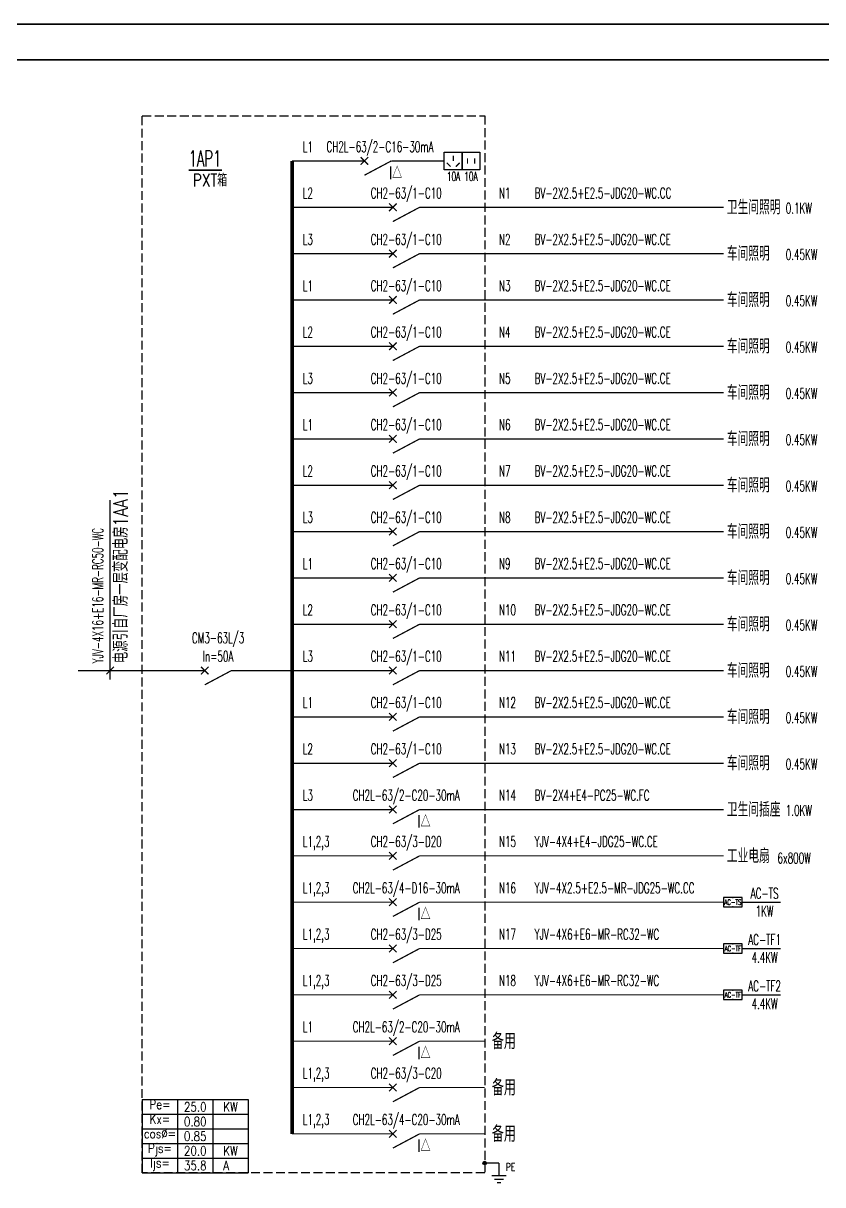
# Model space of a CAD drawing. Extents: x -1396510 to 1250330, y -1892470 to 1623980.
# Drawn here: x -607358 to -584941, y -1385379 to -1352785 of the extents above; entities that cross this region are included whole.
import ezdxf
from ezdxf.enums import TextEntityAlignment as Align

# ---------------------------------------------------------------- set-up
doc = ezdxf.new("R2010")
doc.units = 0
doc.header["$LTSCALE"] = 1000
doc.header["$MEASUREMENT"] = 0
doc.linetypes.add('DASH', pattern=[0.35, 0.25, -0.1])
doc.layers.get('Defpoints').update_dxf_attribs({"color": 210})
for name, color, linetype in [('0-cxFrame', 155, 'Continuous'), ('EQUIP-消防', 3, 'Continuous'), ('TEL_SYMB', 3, 'Continuous'), ('TEL_TEXT', 7, 'Continuous'), ('电气系统图', 7, 'Continuous')]:
    doc.layers.add(name, color=color, linetype=linetype)
doc.layers.add('0-cxText', color=131, linetype='Continuous', lineweight=25)
doc.styles.add('_TEL_DIM', font='SIMPLEX', dxfattribs={"width": 0.8, "height": 3.5, "bigfont": 'HZTXT'})
doc.styles.add('cx_tuming', font='simhei.ttf')
doc.styles.add('cx_tuqian1', font='')
doc.styles.add('黑体', font='simhei.ttf', dxfattribs={"height": 12})
doc.styles.get('cx_tuqian1').set_extended_font_data('SimSun')

# ---------------------------------------------------------------- blocks, each defined once
blk = doc.blocks.new('A$C6D655153')
at = {"layer": '电气系统图'}
h = blk.add_hatch(color=3, dxfattribs=at)
edge = h.paths.add_edge_path()
edge.add_arc((50, 550), 50, 0, 360)
at = {"layer": '电气系统图', "color": 3}
for p, q in [((450, 550), (50, 550)), ((250, 200), (650, 200)), ((325, 100), (575, 100)), ((400, 0), (500, 0))]:
    blk.add_line(p, q, dxfattribs=at)
blk.add_lwpolyline([(450, 550), (450, 200)], dxfattribs=at)
blk.add_circle((50, 550), 50, dxfattribs=at)
at = {"layer": '电气系统图', "color": 3, "style": '_TEL_DIM', "width": 0.7}
blk.add_attdef('PE', text='', height=220, dxfattribs=at).set_placement((707, 441), align=Align.MIDDLE_CENTER)
blk = doc.blocks.new('*T243')
at = {"layer": '电气系统图', "color": 0, "linetype": 'ByBlock', "lineweight": -2, "transparency": 16777216}
for p, q in [((0, 0), (2970, 0)), ((0, 0), (0, -2053)), ((990, 0), (990, -2053)), ((1980, 0), (1980, -2053)), ((2970, 0), (2970, -2053)), ((0, -411), (2970, -411)), ((0, -821), (2970, -821)), ((0, -1232), (2970, -1232)), ((0, -1643), (2970, -1643)), ((0, -2053), (2970, -2053))]:
    blk.add_line(p, q, dxfattribs=at)
at = {"layer": '电气系统图', "color": 0, "linetype": 'DASH', "transparency": 16777216, "width": 990, "rotation": 0, "style": '_TEL_DIM'}
for s, insert, char_height, attachment_point in [('Pe=', (495, 0), 264, 2), ('25.0', (1485, -205), 264, 5), ('  KW', (1980, -205), 264, 4), ('Kx=', (495, -411), 264, 2), ('0.80', (1485, -616), 264, 5), ('cos%%C=', (495, -821), 264, 2), ('0.85', (1485, -1027), 264, 5), ('Pjs=', (495, -1232), 264, 2), ('20.0', (1485, -1437), 264, 5), ('  KW', (1980, -1437), 264, 4), ('{\\H0.8571x;Ijs=} ', (495, -1643), 308, 2), ('35.8', (1485, -1848), 264, 5), ('  A', (1980, -1848), 264, 4)]:
    blk.add_mtext(s, dxfattribs=dict(at, insert=insert, char_height=char_height, attachment_point=attachment_point))
blk = doc.blocks.new('$equip$00001927')
for p, q in [((0.65, 0.65), (-0.65, 0.65)), ((-0.65, 0.65), (-0.65, 0)), ((-0.65, 0), (0.65, 0)), ((0.65, 0), (0.65, 0.65))]:
    blk.add_line(p, q)
for p in [(-0.65, 0.325), (0, 0.65), (0, 0), (0.65, 0.325)]:
    blk.add_point(p)
at = {"color": 7, "style": '_TEL_DIM'}
blk.add_attdef('$TEXT$', text='', height=0.34, dxfattribs=at).set_placement((0.006, 0.343), align=Align.MIDDLE_CENTER)
at = {"color": 7, "style": '_TEL_DIM', "flags": 1}
blk.add_attdef('A', text='', height=0.00002, dxfattribs=at).set_placement((0, 0), align=Align.MIDDLE_CENTER)
blk = doc.blocks.new('TK22.A1 L(Dragon)')
at = {"layer": '0-cxFrame', "color": 7, "const_width": 0.5}
blk.add_lwpolyline([(0, 0), (-841, 0), (-841, 594), (0, 594)], close=True, dxfattribs=at)
at = {"layer": '0-cxFrame', "const_width": 0.5}
blk.add_lwpolyline([(-80, 10), (-821, 10), (-821, 584), (-80, 584)], close=True, dxfattribs=at)
at = {"style": '黑体', "flags": 4}
blk.add_attdef('图幅', text='', height=3.3, dxfattribs=at).set_placement((-40, 3), align=Align.RIGHT)
at = {"layer": '0-cxText', "flags": 4}
for tag, height, style, p in [('建设单位', 3.5, 'cx_tuming', (-45, 240)), ('项目名称', 3.5, 'cx_tuming', (-45, 210)), ('子项名称', 3.5, 'cx_tuming', (-45, 180)), ('工程编号', 3.3, 'cx_tuqian1', (-35, 165)), ('图名1', 3.5, 'cx_tuming', (-45, 87)), ('图名2', 3.5, 'cx_tuming', (-45, 79)), ('图名3', 3.5, 'cx_tuming', (-45, 71)), ('出图日期', 3.3, 'cx_tuqian1', (-39, 60)), ('专业', 3.3, 'cx_tuqian1', (-55, 52)), ('图号', 3.3, 'cx_tuqian1', (-55, 44)), ('版次', 3.3, 'cx_tuqian1', (-20, 44))]:
    blk.add_attdef(tag, text='', height=height, dxfattribs=dict(at, style=style)).set_placement(p, align=Align.MIDDLE)
at = {"layer": 'Defpoints', "color": 6, "flags": 4}
for tag, height, style, p in [('tufu', 3.3, '黑体', (-12, 12)), ('dwfname', 4, 'cx_tuqian1', (-80, 3))]:
    blk.add_attdef(tag, text='', height=height, dxfattribs=dict(at, style=style)).set_placement(p, align=Align.RIGHT)

msp = doc.modelspace()

# ---------------------------------------------------------------- linework, layer by layer
at = {"layer": 'TEL_SYMB', "const_width": 52.5}
msp.add_lwpolyline([(-602721.8, -1356909.3), (-601786.5, -1356909.3)], dxfattribs=at)
at = {"layer": '电气系统图', "color": 1, "linetype": 'DASH'}
for p, q in [((-604020, -1355379.5), (-594420, -1355379.5)), ((-604020, -1385043.7), (-604020, -1355379.5)), ((-594420, -1355379.5), (-594420, -1385043.7)), ((-594420, -1385043.7), (-604020, -1385043.7))]:
    msp.add_line(p, q, dxfattribs=at)
at = {"layer": '电气系统图'}
for p, q in [((-604920, -1371200), (-604920, -1366171.1)), ((-587200, -1377450), (-586122.4, -1377450)), ((-587200, -1378750), (-586122.4, -1378750)), ((-587200, -1380050), (-586122.4, -1380050))]:
    msp.add_line(p, q, dxfattribs=at)
for points, const_width in [([(-597897.1, -1356756.1), (-597684.9, -1356543.9)], 35), ([(-597897.1, -1356543.9), (-597684.9, -1356756.1)], 35), ([(-595302.5, -1356500), (-595302.5, -1356650)], 35), ([(-594902.5, -1356575), (-594902.5, -1356725)], 35), ([(-594702.5, -1356575), (-594702.5, -1356725)], 35), ([(-599820, -1383950), (-599820, -1356650)], 105), ([(-599820, -1356650), (-597791, -1356650)], 35), ([(-597041, -1356650), (-597791, -1357050)], 35), ([(-597041, -1356650), (-595552.5, -1356650)], 35), ([(-595483.6, -1356702), (-595377.5, -1356808)], 35), ([(-595121.5, -1356702), (-595227.5, -1356808)], 35), ([(-597101.1, -1358056.1), (-596889, -1357843.9)], 35), ([(-597101.1, -1357843.9), (-596889, -1358056.1)], 35), ([(-599820, -1357950), (-596995, -1357950)], 35), ([(-596245, -1357950), (-596995, -1358350)], 35), ([(-596245, -1357950), (-587720, -1357950)], 35), ([(-597101.1, -1359356.1), (-596889, -1359143.9)], 35), ([(-597101.1, -1359143.9), (-596889, -1359356.1)], 35), ([(-599820, -1359250), (-596995, -1359250)], 35), ([(-596245, -1359250), (-596995, -1359650)], 35), ([(-596245, -1359250), (-587720, -1359250)], 35), ([(-597101.1, -1360656.1), (-596889, -1360443.9)], 35), ([(-597101.1, -1360443.9), (-596889, -1360656.1)], 35), ([(-599820, -1360550), (-596995, -1360550)], 35), ([(-596245, -1360550), (-596995, -1360950)], 35), ([(-596245, -1360550), (-587720, -1360550)], 35), ([(-597101.1, -1361956.1), (-596889, -1361743.9)], 35), ([(-597101.1, -1361743.9), (-596889, -1361956.1)], 35), ([(-599820, -1361850), (-596995, -1361850)], 35), ([(-596245, -1361850), (-596995, -1362250)], 35), ([(-596245, -1361850), (-587720, -1361850)], 35), ([(-597101.1, -1363256.1), (-596889, -1363043.9)], 35), ([(-597101.1, -1363043.9), (-596889, -1363256.1)], 35), ([(-599820, -1363150), (-596995, -1363150)], 35), ([(-596245, -1363150), (-596995, -1363550)], 35), ([(-596245, -1363150), (-587720, -1363150)], 35), ([(-597101.1, -1364556.1), (-596889, -1364343.9)], 35), ([(-597101.1, -1364343.9), (-596889, -1364556.1)], 35), ([(-599820, -1364450), (-596995, -1364450)], 35), ([(-596245, -1364450), (-596995, -1364850)], 35), ([(-596245, -1364450), (-587720, -1364450)], 35), ([(-597101.1, -1365856.1), (-596889, -1365643.9)], 35), ([(-597101.1, -1365643.9), (-596889, -1365856.1)], 35), ([(-599820, -1365750), (-596995, -1365750)], 35), ([(-596245, -1365750), (-596995, -1366150)], 35), ([(-596245, -1365750), (-587720, -1365750)], 35), ([(-597101.1, -1367156.1), (-596889, -1366943.9)], 35), ([(-597101.1, -1366943.9), (-596889, -1367156.1)], 35), ([(-599820, -1367050), (-596995, -1367050)], 35), ([(-596245, -1367050), (-596995, -1367450)], 35), ([(-596245, -1367050), (-587720, -1367050)], 35), ([(-597101.1, -1368456.1), (-596889, -1368243.9)], 35), ([(-597101.1, -1368243.9), (-596889, -1368456.1)], 35), ([(-599820, -1368350), (-596995, -1368350)], 35), ([(-596245, -1368350), (-596995, -1368750)], 35), ([(-596245, -1368350), (-587720, -1368350)], 35), ([(-597101.1, -1369756.1), (-596889, -1369543.9)], 35), ([(-597101.1, -1369543.9), (-596889, -1369756.1)], 35), ([(-599820, -1369650), (-596995, -1369650)], 35), ([(-596245, -1369650), (-596995, -1370050)], 35), ([(-596245, -1369650), (-587720, -1369650)], 35), ([(-605026.1, -1371056.1), (-604814, -1370843.9)], 35), ([(-602376.1, -1371056.1), (-602164, -1370843.9)], 35), ([(-602376.1, -1370843.9), (-602164, -1371056.1)], 35), ([(-597101.1, -1371056.1), (-596889, -1370843.9)], 35), ([(-597101.1, -1370843.9), (-596889, -1371056.1)], 35), ([(-605820, -1370950), (-602270, -1370950)], 35), ([(-601520, -1370950), (-602270, -1371350)], 35), ([(-599820, -1370950), (-601520, -1370950)], 35), ([(-599820, -1370950), (-596995, -1370950)], 35), ([(-596245, -1370950), (-596995, -1371350)], 35), ([(-596245, -1370950), (-587720, -1370950)], 35), ([(-597101.1, -1372356.1), (-596889, -1372143.9)], 35), ([(-597101.1, -1372143.9), (-596889, -1372356.1)], 35), ([(-599820, -1372250), (-596995, -1372250)], 35), ([(-596245, -1372250), (-596995, -1372650)], 35), ([(-596245, -1372250), (-587720, -1372250)], 35), ([(-597101.1, -1373656.1), (-596889, -1373443.9)], 35), ([(-597101.1, -1373443.9), (-596889, -1373656.1)], 35), ([(-599820, -1373550), (-596995, -1373550)], 35), ([(-596245, -1373550), (-596995, -1373950)], 35), ([(-596245, -1373550), (-587720, -1373550)], 35), ([(-597101.1, -1374956.1), (-596889, -1374743.9)], 35), ([(-597101.1, -1374743.9), (-596889, -1374956.1)], 35), ([(-599820, -1374850), (-596995, -1374850)], 35), ([(-596245, -1374850), (-596995, -1375250)], 35), ([(-596245, -1374850), (-587720, -1374850)], 35), ([(-597101.1, -1376256.1), (-596889, -1376043.9)], 35), ([(-597101.1, -1376043.9), (-596889, -1376256.1)], 35), ([(-599820, -1376150), (-596995, -1376150)], 35), ([(-596245, -1376150), (-596995, -1376550)], 35), ([(-596245, -1376150), (-587720, -1376150)], 35), ([(-597101.1, -1377556.1), (-596889, -1377343.9)], 35), ([(-597101.1, -1377343.9), (-596889, -1377556.1)], 35), ([(-599820, -1377450), (-596995, -1377450)], 35), ([(-596245, -1377450), (-596995, -1377850)], 35), ([(-596245, -1377450), (-587720, -1377450)], 35), ([(-597101.1, -1378856.1), (-596889, -1378643.9)], 35), ([(-597101.1, -1378643.9), (-596889, -1378856.1)], 35), ([(-599820, -1378750), (-596995, -1378750)], 35), ([(-596245, -1378750), (-596995, -1379150)], 35), ([(-596245, -1378750), (-587720, -1378750)], 35), ([(-599820, -1380050), (-596995, -1380050)], 35), ([(-597101.1, -1380156.1), (-596889, -1379943.9)], 35), ([(-597101.1, -1379943.9), (-596889, -1380156.1)], 35), ([(-596245, -1380050), (-596995, -1380450)], 35), ([(-596245, -1380050), (-587720, -1380050)], 35), ([(-599820, -1381350), (-596995, -1381350)], 35), ([(-597101.1, -1381456.1), (-596889, -1381243.9)], 35), ([(-597101.1, -1381243.9), (-596889, -1381456.1)], 35), ([(-596245, -1381350), (-596995, -1381750)], 35), ([(-596245, -1381350), (-594420, -1381350)], 35), ([(-599820, -1382650), (-596995, -1382650)], 35), ([(-597101.1, -1382756.1), (-596889, -1382543.9)], 35), ([(-597101.1, -1382543.9), (-596889, -1382756.1)], 35), ([(-596245, -1382650), (-596995, -1383050)], 35), ([(-596245, -1382650), (-594420, -1382650)], 35), ([(-599820, -1383950), (-596995, -1383950)], 35), ([(-597101.1, -1384056.1), (-596889, -1383843.9)], 35), ([(-597101.1, -1383843.9), (-596889, -1384056.1)], 35), ([(-596245, -1383950), (-596995, -1384350)], 35), ([(-596245, -1383950), (-594420, -1383950)], 35)]:
    msp.add_lwpolyline(points, dxfattribs=dict(at, const_width=const_width))
for points in [[(-595552.5, -1356400), (-595052.5, -1356400), (-595052.5, -1356900), (-595552.5, -1356900)], [(-595052.5, -1356400), (-594552.5, -1356400), (-594552.5, -1356900), (-595052.5, -1356900)]]:
    msp.add_lwpolyline(points, close=True, dxfattribs=at)
at = {"layer": '电气系统图', "color": 1, "linetype": 'DASH'}
msp.add_arc((-604010, -1385033.7), 10, 180.00005, 270, dxfattribs=at)

# ---------------------------------------------------------------- block references
msp.add_blockref('*T243', (-604020, -1382990.3))
at = {"layer": '0-cxFrame', "xscale": 100, "yscale": 100, "zscale": 100}
msp.add_blockref('TK22.A1 L(Dragon)', (-573510, -1412210), dxfattribs=at)
at = {"layer": 'EQUIP-消防'}
ref = msp.add_blockref('$equip$00001927', (-587460, -1377580), dxfattribs=dict(at, xscale=400, yscale=400, zscale=400))
ref.add_attrib('$TEXT$', 'AC-TS', dxfattribs={"layer": '0', "color": 7, "height": 150, "style": '_TEL_DIM', "width": 0.6}).set_placement((-587460, -1377450), align=Align.MIDDLE_CENTER)
ref = msp.add_blockref('$equip$00001927', (-587460, -1378880), dxfattribs=dict(at, xscale=400, yscale=400, zscale=400))
ref.add_attrib('$TEXT$', 'AC-TF', dxfattribs={"layer": '0', "color": 7, "height": 150, "style": '_TEL_DIM', "width": 0.6}).set_placement((-587460, -1378750), align=Align.MIDDLE_CENTER)
ref = msp.add_blockref('$equip$00001927', (-587460, -1380180), dxfattribs=dict(at, xscale=400, yscale=400, zscale=400))
ref.add_attrib('$TEXT$', 'AC-TF', dxfattribs={"layer": '0', "color": 7, "height": 150, "style": '_TEL_DIM', "width": 0.6}).set_placement((-587460, -1380050), align=Align.MIDDLE_CENTER)
at = {"layer": '电气系统图'}
ref = msp.add_blockref('A$C6D655153', (-594470, -1385320.1), dxfattribs=at)
ref.add_attrib('PE', 'PE', dxfattribs={"color": 3, "height": 220, "style": '_TEL_DIM', "width": 0.7}).set_placement((-593695.3, -1384879.5), align=Align.MIDDLE_CENTER)

# ---------------------------------------------------------------- texts
at = {"layer": 'TEL_SYMB', "color": 7, "style": '_TEL_DIM', "width": 0.6}
msp.add_text('1AP1', height=450, dxfattribs=at).set_placement((-602721.8, -1356804.3))
at = {"layer": 'TEL_TEXT', "style": '_TEL_DIM', "width": 0.8}
for s, p in [('I△', (-597111.1, -1357157.5)), ('PXT箱', (-602604.5, -1357363.4)), ('I△', (-596315.1, -1375357.5)), ('I△', (-596315.1, -1377957.5)), ('I△', (-596315.1, -1381857.5)), ('I△', (-596315, -1384457.5))]:
    msp.add_text(s, height=350, dxfattribs=at).set_placement(p)
at = {"layer": '电气系统图', "style": '_TEL_DIM'}
for s, height, width, p in [('L1', 300, 0.6, (-599520, -1356400)), ('L1', 300, 0.6, (-599520, -1356400)), ('10A', 250, 0.6, (-595479, -1357209)), ('10A', 250, 0.6, (-594992, -1357209)), ('L2', 300, 0.6, (-599520, -1357700)), ('N1', 300, 0.6, (-594020, -1357700)), ('BV-2X2.5+E2.5-JDG20-WC.CC', 300, 0.6, (-593020, -1357700)), ('卫生间照明', 400, 0.75, (-587628, -1358150)), ('0.1KW', 300, 0.6, (-585977.6, -1358125)), ('L3', 300, 0.6, (-599520, -1359000)), ('N2', 300, 0.6, (-594020, -1359000)), ('BV-2X2.5+E2.5-JDG20-WC.CE', 300, 0.6, (-593020, -1359000)), ('车间照明', 400, 0.75, (-587628, -1359450)), ('0.45KW', 300, 0.6, (-585977.6, -1359425)), ('L1', 300, 0.6, (-599520, -1360300)), ('N3', 300, 0.6, (-594020, -1360300)), ('BV-2X2.5+E2.5-JDG20-WC.CE', 300, 0.6, (-593020, -1360300)), ('车间照明', 400, 0.75, (-587628, -1360750)), ('0.45KW', 300, 0.6, (-585977.6, -1360725)), ('L2', 300, 0.6, (-599520, -1361600)), ('N4', 300, 0.6, (-594020, -1361600)), ('BV-2X2.5+E2.5-JDG20-WC.CE', 300, 0.6, (-593020, -1361600)), ('车间照明', 400, 0.75, (-587628, -1362050)), ('0.45KW', 300, 0.6, (-585977.6, -1362025)), ('L3', 300, 0.6, (-599520, -1362900)), ('N5', 300, 0.6, (-594020, -1362900)), ('BV-2X2.5+E2.5-JDG20-WC.CE', 300, 0.6, (-593020, -1362900)), ('车间照明', 400, 0.75, (-587628, -1363350)), ('0.45KW', 300, 0.6, (-585977.6, -1363325)), ('L1', 300, 0.6, (-599520, -1364200)), ('N6', 300, 0.6, (-594020, -1364200)), ('BV-2X2.5+E2.5-JDG20-WC.CE', 300, 0.6, (-593020, -1364200)), ('车间照明', 400, 0.75, (-587628, -1364650)), ('0.45KW', 300, 0.6, (-585977.6, -1364625)), ('L2', 300, 0.6, (-599520, -1365500)), ('N7', 300, 0.6, (-594020, -1365500)), ('BV-2X2.5+E2.5-JDG20-WC.CE', 300, 0.6, (-593020, -1365500)), ('车间照明', 400, 0.75, (-587628, -1365950)), ('0.45KW', 300, 0.6, (-585977.6, -1365925)), ('L3', 300, 0.6, (-599520, -1366800)), ('N8', 300, 0.6, (-594020, -1366800)), ('BV-2X2.5+E2.5-JDG20-WC.CE', 300, 0.6, (-593020, -1366800)), ('车间照明', 400, 0.75, (-587628, -1367250)), ('0.45KW', 300, 0.6, (-585977.6, -1367225)), ('L1', 300, 0.6, (-599520, -1368100)), ('N9', 300, 0.6, (-594020, -1368100)), ('BV-2X2.5+E2.5-JDG20-WC.CE', 300, 0.6, (-593020, -1368100)), ('车间照明', 400, 0.75, (-587628, -1368550)), ('0.45KW', 300, 0.6, (-585977.6, -1368525)), ('L2', 300, 0.6, (-599520, -1369399.2)), ('N10', 300, 0.6, (-594020, -1369400)), ('BV-2X2.5+E2.5-JDG20-WC.CE', 300, 0.6, (-593020, -1369400)), ('车间照明', 400, 0.75, (-587628, -1369850)), ('0.45KW', 300, 0.6, (-585977.6, -1369825)), ('L3', 300, 0.6, (-599520, -1370699.2)), ('N11', 300, 0.6, (-594020, -1370700)), ('BV-2X2.5+E2.5-JDG20-WC.CE', 300, 0.6, (-593020, -1370700)), ('车间照明', 400, 0.75, (-587628, -1371150)), ('0.45KW', 300, 0.6, (-585977.6, -1371125)), ('L1', 300, 0.6, (-599520, -1371999.2)), ('N12', 300, 0.6, (-594020, -1372000)), ('BV-2X2.5+E2.5-JDG20-WC.CE', 300, 0.6, (-593020, -1372000)), ('车间照明', 400, 0.75, (-587628, -1372450)), ('0.45KW', 300, 0.6, (-585977.6, -1372425)), ('L2', 300, 0.6, (-599520, -1373299.2)), ('N13', 300, 0.6, (-594020, -1373300)), ('BV-2X2.5+E2.5-JDG20-WC.CE', 300, 0.6, (-593020, -1373300)), ('车间照明', 400, 0.75, (-587628, -1373750)), ('0.45KW', 300, 0.6, (-585977.6, -1373725)), ('L3', 300, 0.6, (-599520, -1374599.2)), ('N14', 300, 0.6, (-594020, -1374600)), ('BV-2X4+E4-PC25-WC.FC', 300, 0.6, (-593020, -1374600)), ('卫生间插座', 400, 0.75, (-587628, -1375050)), ('1.0KW', 300, 0.6, (-585977.6, -1375025)), ('L1,2,3', 300, 0.6, (-599520, -1375900)), ('N15', 300, 0.6, (-594020, -1375900)), ('YJV-4X4+E4-JDG25-WC.CE', 300, 0.6, (-593020, -1375900)), ('工业电扇', 400, 0.75, (-587628, -1376350)), ('L1,2,3', 300, 0.6, (-599520, -1377200)), ('N16', 300, 0.6, (-594020, -1377200)), ('YJV-4X2.5+E2.5-MR-JDG25-WC.CC', 300, 0.6, (-593020, -1377200)), ('L1,2,3', 300, 0.6, (-599520, -1378500)), ('N17', 300, 0.6, (-594020, -1378500)), ('YJV-4X6+E6-MR-RC32-WC', 300, 0.6, (-593020, -1378500)), ('L1,2,3', 300, 0.6, (-599520, -1379800)), ('N18', 300, 0.6, (-594020, -1379800)), ('YJV-4X6+E6-MR-RC32-WC', 300, 0.6, (-593020, -1379800)), ('L1', 300, 0.6, (-599520, -1381099.2)), ('备用', 450, 0.75, (-594220, -1381575)), ('L1,2,3', 300, 0.6, (-599520, -1382400)), ('备用', 450, 0.75, (-594220, -1382875)), ('L1,2,3', 300, 0.6, (-599520, -1383700)), ('备用', 450, 0.75, (-594220, -1384175))]:
    msp.add_text(s, height=height, dxfattribs=dict(at, width=width)).set_placement(p)
at = {"layer": '电气系统图', "style": '_TEL_DIM', "width": 0.6}
for s, p in [('CH2L-63/2-C16-30mA', (-597354.5, -1356400)), ('CH2-63/1-C10', (-596620, -1357700)), ('CH2-63/1-C10', (-596620, -1359000)), ('CH2-63/1-C10', (-596620, -1360300)), ('CH2-63/1-C10', (-596620, -1361600)), ('CH2-63/1-C10', (-596620, -1362900)), ('CH2-63/1-C10', (-596620, -1364200)), ('CH2-63/1-C10', (-596620, -1365500)), ('CH2-63/1-C10', (-596620, -1366800)), ('CH2-63/1-C10', (-596620, -1368100)), ('CH2-63/1-C10', (-596620, -1369400)), ('CM3-63L/3', (-601895, -1370182.7)), ('In=50A', (-601895, -1370700)), ('CH2-63/1-C10', (-596620, -1370700)), ('CH2-63/1-C10', (-596620, -1372000)), ('CH2-63/1-C10', (-596620, -1373300)), ('CH2L-63/2-C20-30mA', (-596620, -1374600)), ('CH2-63/3-D20', (-596620, -1375900)), ('6x800W', (-585743.5, -1376361.3)), ('CH2L-63/4-D16-30mA', (-596620, -1377200)), ('AC-TS', (-586571.3, -1377350)), ('1KW', (-586571.3, -1377850)), ('CH2-63/3-D25', (-596620, -1378500)), ('AC-TF1', (-586571.3, -1378650)), ('4.4KW', (-586571.3, -1379150)), ('CH2-63/3-D25', (-596620, -1379800)), ('AC-TF2', (-586571.3, -1379950)), ('4.4KW', (-586571.3, -1380450)), ('CH2L-63/2-C20-30mA', (-596620, -1381100)), ('CH2-63/3-C20', (-596620, -1382400)), ('CH2L-63/4-C20-30mA', (-596619.9, -1383700))]:
    msp.add_text(s, height=300, dxfattribs=at).set_placement(p, align=Align.CENTER)
at = {"layer": '电气系统图', "style": '_TEL_DIM'}
for s, height, width, p in [('电源引自厂房一层变配电房1AA1', 400, 0.8, (-604425.7, -1370744.1)), ('YJV-4X16+E16-MR-RC50-WC', 300, 0.6, (-605120, -1370750))]:
    msp.add_text(s, height=height, rotation=90, dxfattribs=dict(at, width=width)).set_placement(p)

doc.saveas('drawing.dxf')
